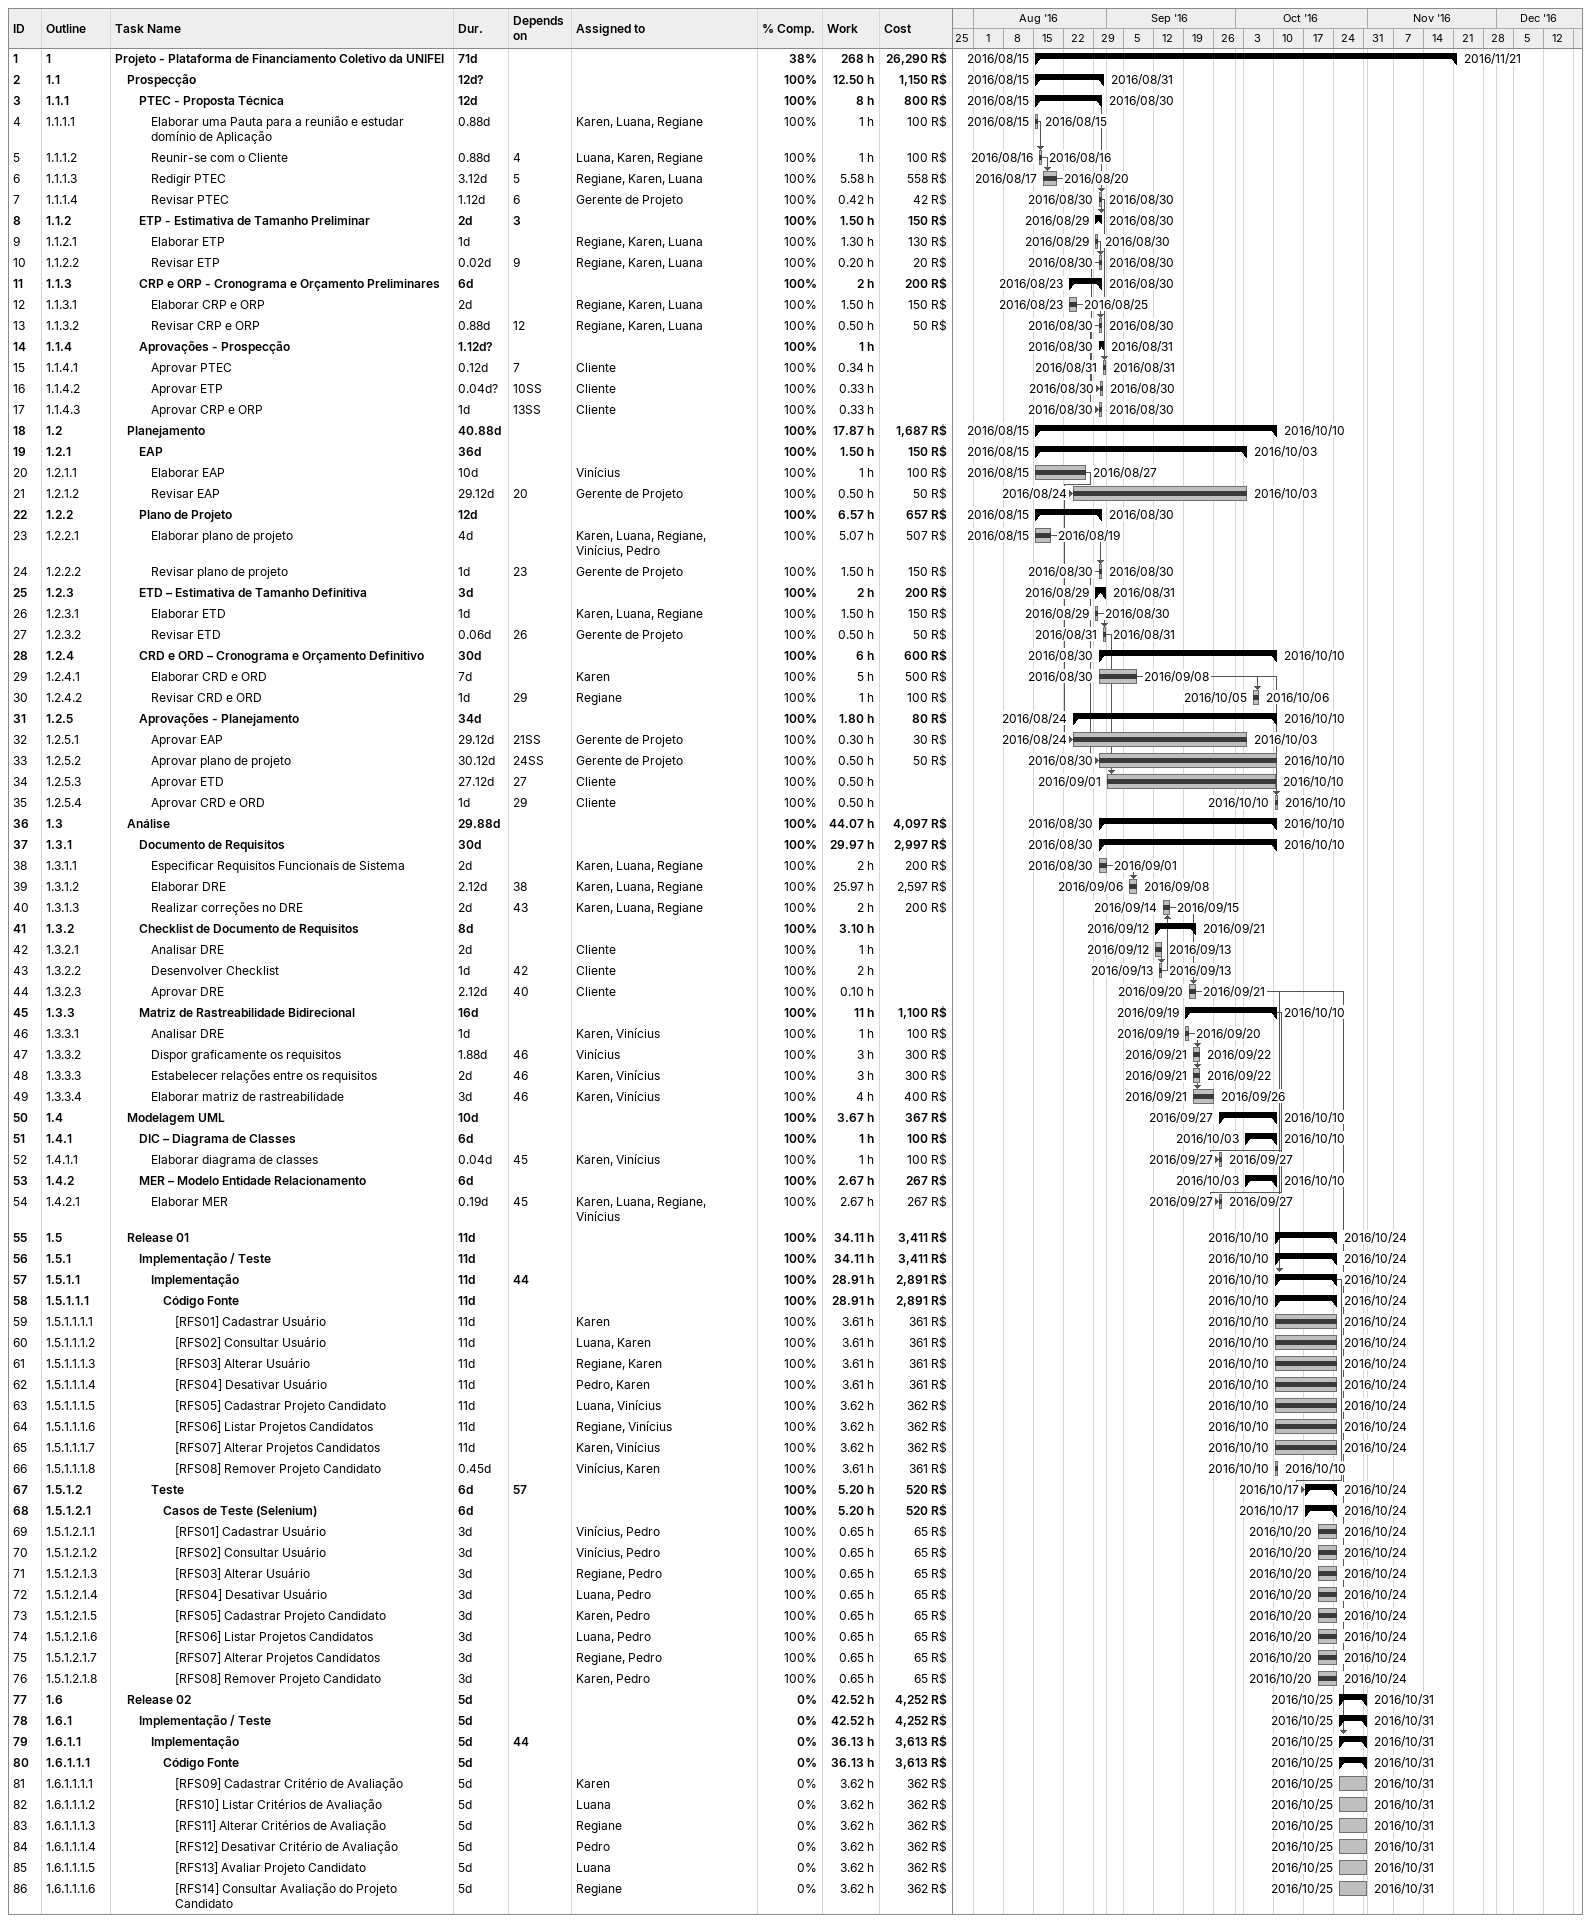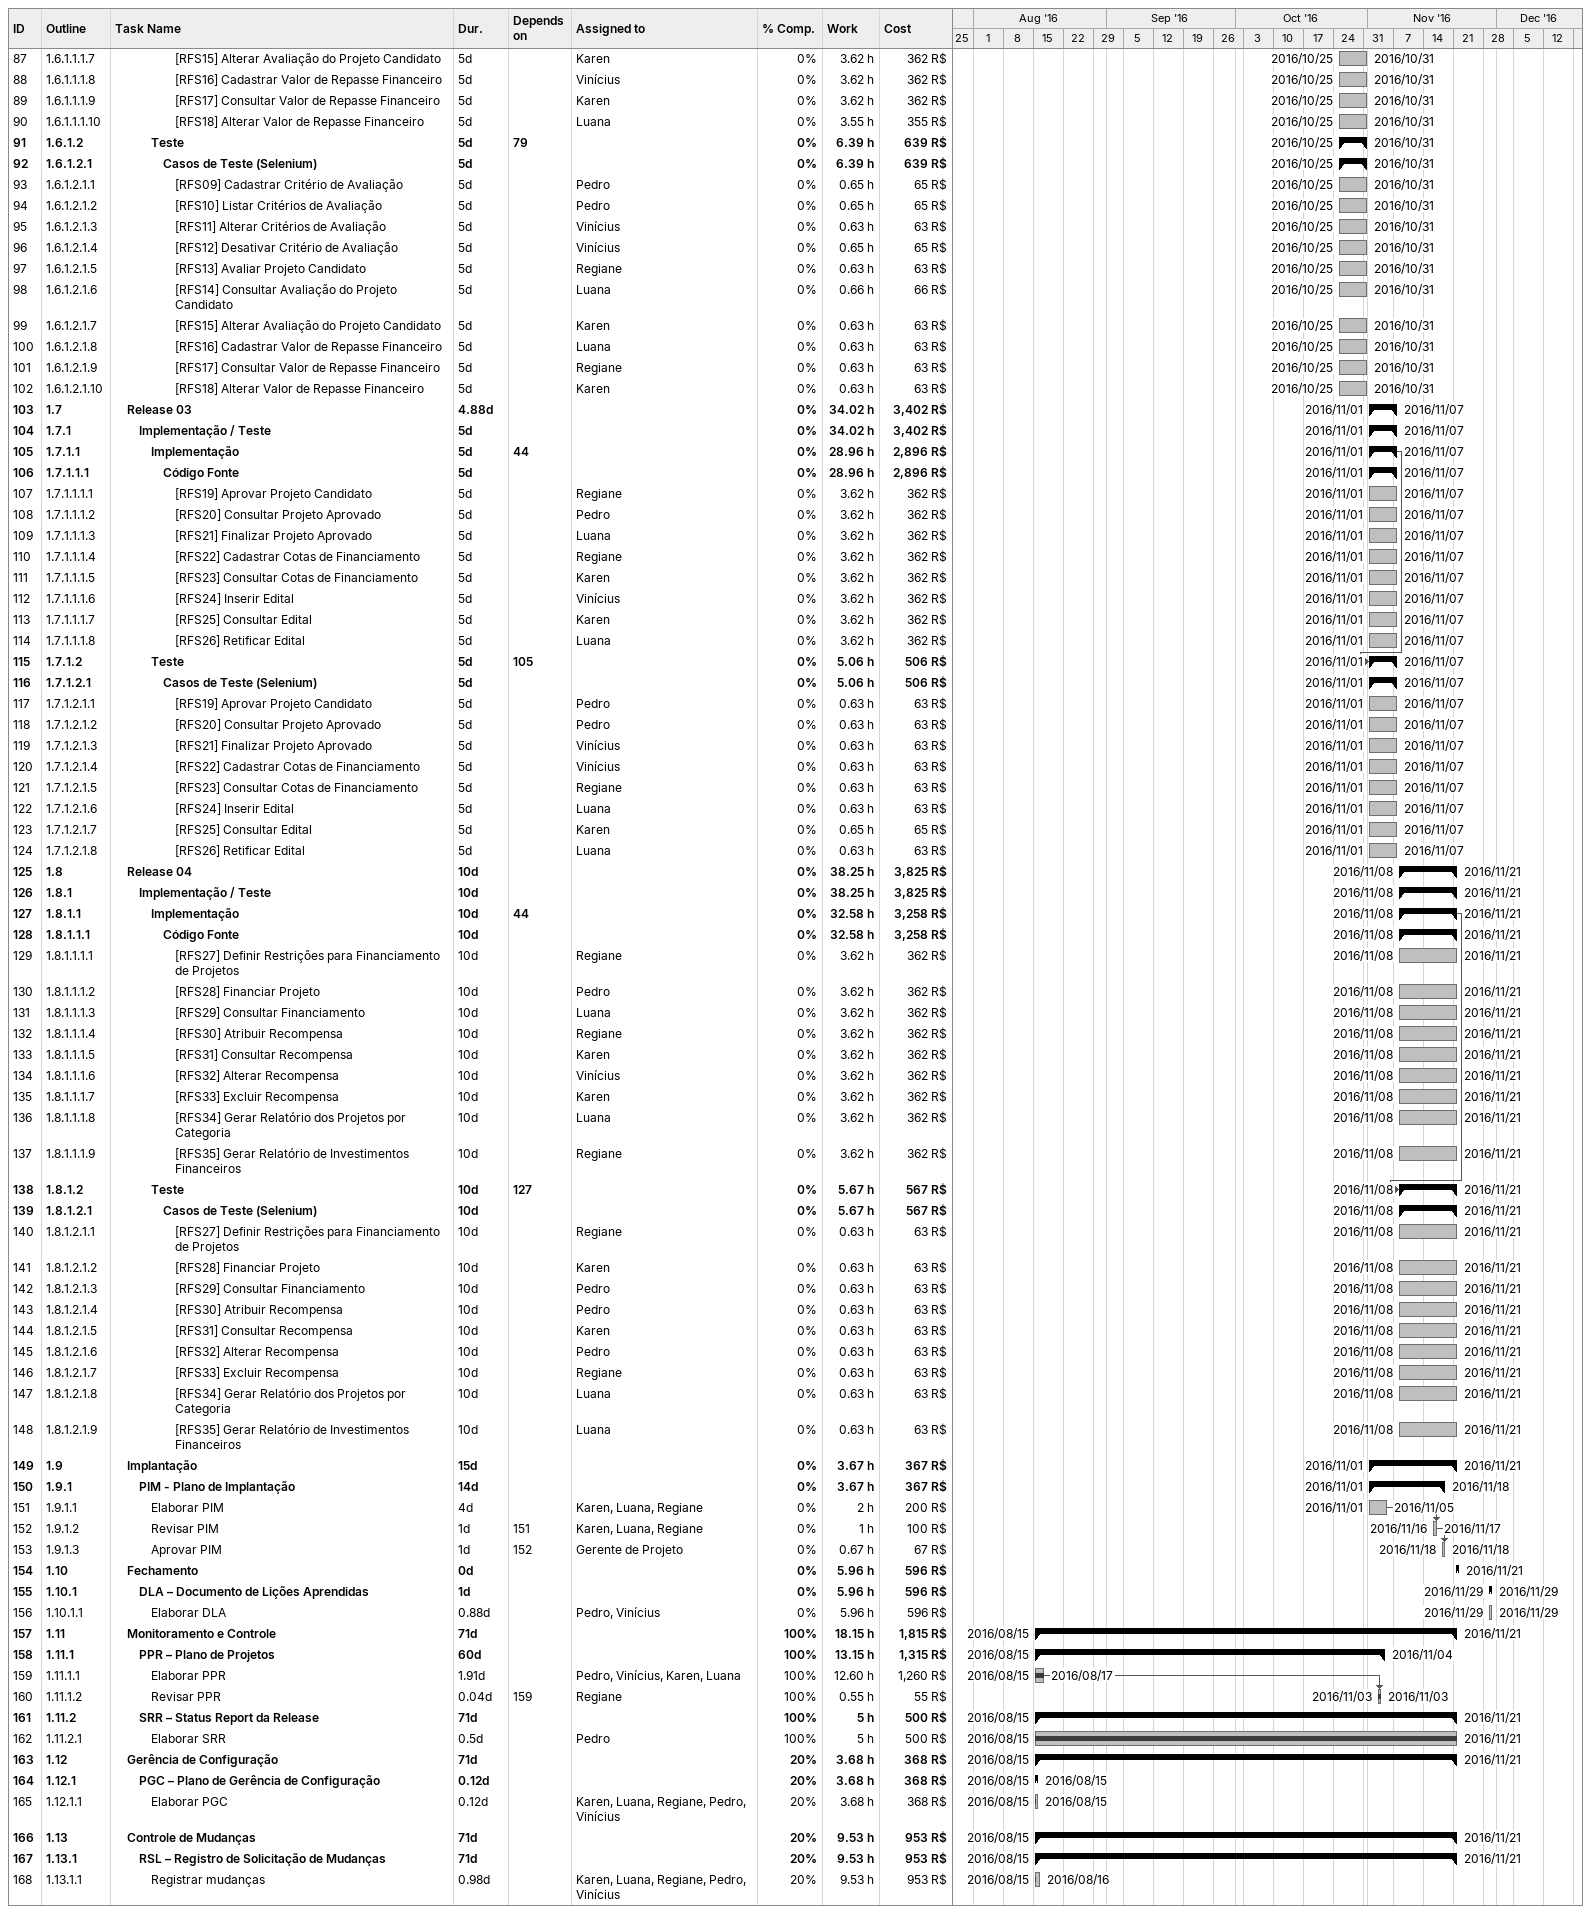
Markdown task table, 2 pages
| ID | WBS | Task | Duration | Start | Finish | Predecessors | Resources | % complete | Work (h) | Cost (R$) |
|---|---|---|---|---|---|---|---|---|---|---|
| 1 | 1 | **Projeto - Plataforma de Financiamento Coletivo da UNIFEI** | 71d | 2016-08-15 | 2016-11-21 |  |  | 38 | 268 | 26290 |
| 2 | 1.1 | **Prospecção** | 12d? | 2016-08-15 | 2016-08-31 |  |  | 100 | 12.50 | 1150 |
| 3 | 1.1.1 | **PTEC - Proposta Técnica** | 12d | 2016-08-15 | 2016-08-30 |  |  | 100 | 8 | 800 |
| 4 | 1.1.1.1 | Elaborar uma Pauta para a reunião e estudar domínio de Aplicação | 0.88d | 2016-08-15 | 2016-08-15 |  | Karen, Luana, Regiane | 100 | 1 | 100 |
| 5 | 1.1.1.2 | Reunir-se com o Cliente | 0.88d | 2016-08-16 | 2016-08-16 | 4 | Luana, Karen, Regiane | 100 | 1 | 100 |
| 6 | 1.1.1.3 | Redigir PTEC | 3.12d | 2016-08-17 | 2016-08-20 | 5 | Regiane, Karen, Luana | 100 | 5.58 | 558 |
| 7 | 1.1.1.4 | Revisar PTEC | 1.12d | 2016-08-30 | 2016-08-30 | 6 | Gerente de Projeto | 100 | 0.42 | 42 |
| 8 | 1.1.2 | **ETP - Estimativa de Tamanho Preliminar** | 2d | 2016-08-29 | 2016-08-30 | 3 |  | 100 | 1.50 | 150 |
| 9 | 1.1.2.1 | Elaborar ETP | 1d | 2016-08-29 | 2016-08-30 |  | Regiane, Karen, Luana | 100 | 1.30 | 130 |
| 10 | 1.1.2.2 | Revisar ETP | 0.02d | 2016-08-30 | 2016-08-30 | 9 | Regiane, Karen, Luana | 100 | 0.20 | 20 |
| 11 | 1.1.3 | **CRP e ORP - Cronograma e Orçamento Preliminares** | 6d | 2016-08-23 | 2016-08-30 |  |  | 100 | 2 | 200 |
| 12 | 1.1.3.1 | Elaborar CRP e ORP | 2d | 2016-08-23 | 2016-08-25 |  | Regiane, Karen, Luana | 100 | 1.50 | 150 |
| 13 | 1.1.3.2 | Revisar CRP e ORP | 0.88d | 2016-08-30 | 2016-08-30 | 12 | Regiane, Karen, Luana | 100 | 0.50 | 50 |
| 14 | 1.1.4 | **Aprovações - Prospecção** | 1.12d? | 2016-08-30 | 2016-08-31 |  |  | 100 | 1 |  |
| 15 | 1.1.4.1 | Aprovar PTEC | 0.12d | 2016-08-31 | 2016-08-31 | 7 | Cliente | 100 | 0.34 |  |
| 16 | 1.1.4.2 | Aprovar ETP | 0.04d? | 2016-08-30 | 2016-08-30 | 10SS | Cliente | 100 | 0.33 |  |
| 17 | 1.1.4.3 | Aprovar CRP e ORP | 1d | 2016-08-30 | 2016-08-30 | 13SS | Cliente | 100 | 0.33 |  |
| 18 | 1.2 | **Planejamento** | 40.88d | 2016-08-15 | 2016-10-10 |  |  | 100 | 17.87 | 1687 |
| 19 | 1.2.1 | **EAP** | 36d | 2016-08-15 | 2016-10-03 |  |  | 100 | 1.50 | 150 |
| 20 | 1.2.1.1 | Elaborar EAP | 10d | 2016-08-15 | 2016-08-27 |  | Vinícius | 100 | 1 | 100 |
| 21 | 1.2.1.2 | Revisar EAP | 29.12d | 2016-08-24 | 2016-10-03 | 20 | Gerente de Projeto | 100 | 0.50 | 50 |
| 22 | 1.2.2 | **Plano de Projeto** | 12d | 2016-08-15 | 2016-08-30 |  |  | 100 | 6.57 | 657 |
| 23 | 1.2.2.1 | Elaborar plano de projeto | 4d | 2016-08-15 | 2016-08-19 |  | Karen, Luana, Regiane, Vinícius, Pedro | 100 | 5.07 | 507 |
| 24 | 1.2.2.2 | Revisar plano de projeto | 1d | 2016-08-30 | 2016-08-30 | 23 | Gerente de Projeto | 100 | 1.50 | 150 |
| 25 | 1.2.3 | **ETD – Estimativa de Tamanho Definitiva** | 3d | 2016-08-29 | 2016-08-31 |  |  | 100 | 2 | 200 |
| 26 | 1.2.3.1 | Elaborar ETD | 1d | 2016-08-29 | 2016-08-30 |  | Karen, Luana, Regiane | 100 | 1.50 | 150 |
| 27 | 1.2.3.2 | Revisar ETD | 0.06d | 2016-08-31 | 2016-08-31 | 26 | Gerente de Projeto | 100 | 0.50 | 50 |
| 28 | 1.2.4 | **CRD e ORD – Cronograma e Orçamento Definitivo** | 30d | 2016-08-30 | 2016-10-10 |  |  | 100 | 6 | 600 |
| 29 | 1.2.4.1 | Elaborar CRD e ORD | 7d | 2016-08-30 | 2016-09-08 |  | Karen | 100 | 5 | 500 |
| 30 | 1.2.4.2 | Revisar CRD e ORD | 1d | 2016-10-05 | 2016-10-06 | 29 | Regiane | 100 | 1 | 100 |
| 31 | 1.2.5 | **Aprovações - Planejamento** | 34d | 2016-08-24 | 2016-10-10 |  |  | 100 | 1.80 | 80 |
| 32 | 1.2.5.1 | Aprovar EAP | 29.12d | 2016-08-24 | 2016-10-03 | 21SS | Gerente de Projeto | 100 | 0.30 | 30 |
| 33 | 1.2.5.2 | Aprovar plano de projeto | 30.12d | 2016-08-30 | 2016-10-10 | 24SS | Gerente de Projeto | 100 | 0.50 | 50 |
| 34 | 1.2.5.3 | Aprovar ETD | 27.12d | 2016-09-01 | 2016-10-10 | 27 | Cliente | 100 | 0.50 |  |
| 35 | 1.2.5.4 | Aprovar CRD e ORD | 1d | 2016-10-10 | 2016-10-10 | 29 | Cliente | 100 | 0.50 |  |
| 36 | 1.3 | **Análise** | 29.88d | 2016-08-30 | 2016-10-10 |  |  | 100 | 44.07 | 4097 |
| 37 | 1.3.1 | **Documento de Requisitos** | 30d | 2016-08-30 | 2016-10-10 |  |  | 100 | 29.97 | 2997 |
| 38 | 1.3.1.1 | Especificar Requisitos Funcionais de Sistema | 2d | 2016-08-30 | 2016-09-01 |  | Karen, Luana, Regiane | 100 | 2 | 200 |
| 39 | 1.3.1.2 | Elaborar DRE | 2.12d | 2016-09-06 | 2016-09-08 | 38 | Karen, Luana, Regiane | 100 | 25.97 | 2597 |
| 40 | 1.3.1.3 | Realizar correções no DRE | 2d | 2016-09-14 | 2016-09-15 | 43 | Karen, Luana, Regiane | 100 | 2 | 200 |
| 41 | 1.3.2 | **Checklist de Documento de Requisitos** | 8d | 2016-09-12 | 2016-09-21 |  |  | 100 | 3.10 |  |
| 42 | 1.3.2.1 | Analisar DRE | 2d | 2016-09-12 | 2016-09-13 |  | Cliente | 100 | 1 |  |
| 43 | 1.3.2.2 | Desenvolver Checklist | 1d | 2016-09-13 | 2016-09-13 | 42 | Cliente | 100 | 2 |  |
| 44 | 1.3.2.3 | Aprovar DRE | 2.12d | 2016-09-20 | 2016-09-21 | 40 | Cliente | 100 | 0.10 |  |
| 45 | 1.3.3 | **Matriz de Rastreabilidade Bidirecional** | 16d | 2016-09-19 | 2016-10-10 |  |  | 100 | 11 | 1100 |
| 46 | 1.3.3.1 | Analisar DRE | 1d | 2016-09-19 | 2016-09-20 |  | Karen, Vinícius | 100 | 1 | 100 |
| 47 | 1.3.3.2 | Dispor graficamente os requisitos | 1.88d | 2016-09-21 | 2016-09-22 | 46 | Vinícius | 100 | 3 | 300 |
| 48 | 1.3.3.3 | Estabelecer relações entre os requisitos | 2d | 2016-09-21 | 2016-09-22 | 46 | Karen, Vinícius | 100 | 3 | 300 |
| 49 | 1.3.3.4 | Elaborar matriz de rastreabilidade | 3d | 2016-09-21 | 2016-09-26 | 46 | Karen, Vinícius | 100 | 4 | 400 |
| 50 | 1.4 | **Modelagem UML** | 10d | 2016-09-27 | 2016-10-10 |  |  | 100 | 3.67 | 367 |
| 51 | 1.4.1 | **DIC – Diagrama de Classes** | 6d | 2016-10-03 | 2016-10-10 |  |  | 100 | 1 | 100 |
| 52 | 1.4.1.1 | Elaborar diagrama de classes | 0.04d | 2016-09-27 | 2016-09-27 | 45 | Karen, Vinícius | 100 | 1 | 100 |
| 53 | 1.4.2 | **MER – Modelo Entidade Relacionamento** | 6d | 2016-10-03 | 2016-10-10 |  |  | 100 | 2.67 | 267 |
| 54 | 1.4.2.1 | Elaborar MER | 0.19d | 2016-09-27 | 2016-09-27 | 45 | Karen, Luana, Regiane, Vinícius | 100 | 2.67 | 267 |
| 55 | 1.5 | **Release 01** | 11d | 2016-10-10 | 2016-10-24 |  |  | 100 | 34.11 | 3411 |
| 56 | 1.5.1 | **Implementação / Teste** | 11d | 2016-10-10 | 2016-10-24 |  |  | 100 | 34.11 | 3411 |
| 57 | 1.5.1.1 | **Implementação** | 11d | 2016-10-10 | 2016-10-24 | 44 |  | 100 | 28.91 | 2891 |
| 58 | 1.5.1.1.1 | **Código Fonte** | 11d | 2016-10-10 | 2016-10-24 |  |  | 100 | 28.91 | 2891 |
| 59 | 1.5.1.1.1.1 | [RFS01] Cadastrar Usuário | 11d | 2016-10-10 | 2016-10-24 |  | Karen | 100 | 3.61 | 361 |
| 60 | 1.5.1.1.1.2 | [RFS02] Consultar Usuário | 11d | 2016-10-10 | 2016-10-24 |  | Luana, Karen | 100 | 3.61 | 361 |
| 61 | 1.5.1.1.1.3 | [RFS03] Alterar Usuário | 11d | 2016-10-10 | 2016-10-24 |  | Regiane, Karen | 100 | 3.61 | 361 |
| 62 | 1.5.1.1.1.4 | [RFS04] Desativar Usuário | 11d | 2016-10-10 | 2016-10-24 |  | Pedro, Karen | 100 | 3.61 | 361 |
| 63 | 1.5.1.1.1.5 | [RFS05] Cadastrar Projeto Candidato | 11d | 2016-10-10 | 2016-10-24 |  | Luana, Vinícius | 100 | 3.62 | 362 |
| 64 | 1.5.1.1.1.6 | [RFS06] Listar Projetos Candidatos | 11d | 2016-10-10 | 2016-10-24 |  | Regiane, Vinícius | 100 | 3.62 | 362 |
| 65 | 1.5.1.1.1.7 | [RFS07] Alterar Projetos Candidatos | 11d | 2016-10-10 | 2016-10-24 |  | Karen, Vinícius | 100 | 3.62 | 362 |
| 66 | 1.5.1.1.1.8 | [RFS08] Remover Projeto Candidato | 0.45d | 2016-10-10 | 2016-10-10 |  | Vinícius, Karen | 100 | 3.61 | 361 |
| 67 | 1.5.1.2 | **Teste** | 6d | 2016-10-17 | 2016-10-24 | 57 |  | 100 | 5.20 | 520 |
| 68 | 1.5.1.2.1 | **Casos de Teste (Selenium)** | 6d | 2016-10-17 | 2016-10-24 |  |  | 100 | 5.20 | 520 |
| 69 | 1.5.1.2.1.1 | [RFS01] Cadastrar Usuário | 3d | 2016-10-20 | 2016-10-24 |  | Vinícius, Pedro | 100 | 0.65 | 65 |
| 70 | 1.5.1.2.1.2 | [RFS02] Consultar Usuário | 3d | 2016-10-20 | 2016-10-24 |  | Vinícius, Pedro | 100 | 0.65 | 65 |
| 71 | 1.5.1.2.1.3 | [RFS03] Alterar Usuário | 3d | 2016-10-20 | 2016-10-24 |  | Regiane, Pedro | 100 | 0.65 | 65 |
| 72 | 1.5.1.2.1.4 | [RFS04] Desativar Usuário | 3d | 2016-10-20 | 2016-10-24 |  | Luana, Pedro | 100 | 0.65 | 65 |
| 73 | 1.5.1.2.1.5 | [RFS05] Cadastrar Projeto Candidato | 3d | 2016-10-20 | 2016-10-24 |  | Karen, Pedro | 100 | 0.65 | 65 |
| 74 | 1.5.1.2.1.6 | [RFS06] Listar Projetos Candidatos | 3d | 2016-10-20 | 2016-10-24 |  | Luana, Pedro | 100 | 0.65 | 65 |
| 75 | 1.5.1.2.1.7 | [RFS07] Alterar Projetos Candidatos | 3d | 2016-10-20 | 2016-10-24 |  | Regiane, Pedro | 100 | 0.65 | 65 |
| 76 | 1.5.1.2.1.8 | [RFS08] Remover Projeto Candidato | 3d | 2016-10-20 | 2016-10-24 |  | Karen, Pedro | 100 | 0.65 | 65 |
| 77 | 1.6 | **Release 02** | 5d | 2016-10-25 | 2016-10-31 |  |  | 0 | 42.52 | 4252 |
| 78 | 1.6.1 | **Implementação / Teste** | 5d | 2016-10-25 | 2016-10-31 |  |  | 0 | 42.52 | 4252 |
| 79 | 1.6.1.1 | **Implementação** | 5d | 2016-10-25 | 2016-10-31 | 44 |  | 0 | 36.13 | 3613 |
| 80 | 1.6.1.1.1 | **Código Fonte** | 5d | 2016-10-25 | 2016-10-31 |  |  | 0 | 36.13 | 3613 |
| 81 | 1.6.1.1.1.1 | [RFS09] Cadastrar Critério de Avaliação | 5d | 2016-10-25 | 2016-10-31 |  | Karen | 0 | 3.62 | 362 |
| 82 | 1.6.1.1.1.2 | [RFS10] Listar Critérios de Avaliação | 5d | 2016-10-25 | 2016-10-31 |  | Luana | 0 | 3.62 | 362 |
| 83 | 1.6.1.1.1.3 | [RFS11] Alterar Critérios de Avaliação | 5d | 2016-10-25 | 2016-10-31 |  | Regiane | 0 | 3.62 | 362 |
| 84 | 1.6.1.1.1.4 | [RFS12] Desativar Critério de Avaliação | 5d | 2016-10-25 | 2016-10-31 |  | Pedro | 0 | 3.62 | 362 |
| 85 | 1.6.1.1.1.5 | [RFS13] Avaliar Projeto Candidato | 5d | 2016-10-25 | 2016-10-31 |  | Luana | 0 | 3.62 | 362 |
| 86 | 1.6.1.1.1.6 | [RFS14] Consultar Avaliação do Projeto Candidato | 5d | 2016-10-25 | 2016-10-31 |  | Regiane | 0 | 3.62 | 362 |
| 87 | 1.6.1.1.1.7 | [RFS15] Alterar Avaliação do Projeto Candidato | 5d | 2016-10-25 | 2016-10-31 |  | Karen | 0 | 3.62 | 362 |
| 88 | 1.6.1.1.1.8 | [RFS16] Cadastrar Valor de Repasse Financeiro | 5d | 2016-10-25 | 2016-10-31 |  | Vinícius | 0 | 3.62 | 362 |
| 89 | 1.6.1.1.1.9 | [RFS17] Consultar Valor de Repasse Financeiro | 5d | 2016-10-25 | 2016-10-31 |  | Karen | 0 | 3.62 | 362 |
| 90 | 1.6.1.1.1.10 | [RFS18] Alterar Valor de Repasse Financeiro | 5d | 2016-10-25 | 2016-10-31 |  | Luana | 0 | 3.55 | 355 |
| 91 | 1.6.1.2 | **Teste** | 5d | 2016-10-25 | 2016-10-31 | 79 |  | 0 | 6.39 | 639 |
| 92 | 1.6.1.2.1 | **Casos de Teste (Selenium)** | 5d | 2016-10-25 | 2016-10-31 |  |  | 0 | 6.39 | 639 |
| 93 | 1.6.1.2.1.1 | [RFS09] Cadastrar Critério de Avaliação | 5d | 2016-10-25 | 2016-10-31 |  | Pedro | 0 | 0.65 | 65 |
| 94 | 1.6.1.2.1.2 | [RFS10] Listar Critérios de Avaliação | 5d | 2016-10-25 | 2016-10-31 |  | Pedro | 0 | 0.65 | 65 |
| 95 | 1.6.1.2.1.3 | [RFS11] Alterar Critérios de Avaliação | 5d | 2016-10-25 | 2016-10-31 |  | Vinícius | 0 | 0.63 | 63 |
| 96 | 1.6.1.2.1.4 | [RFS12] Desativar Critério de Avaliação | 5d | 2016-10-25 | 2016-10-31 |  | Vinícius | 0 | 0.65 | 65 |
| 97 | 1.6.1.2.1.5 | [RFS13] Avaliar Projeto Candidato | 5d | 2016-10-25 | 2016-10-31 |  | Regiane | 0 | 0.63 | 63 |
| 98 | 1.6.1.2.1.6 | [RFS14] Consultar Avaliação do Projeto Candidato | 5d | 2016-10-25 | 2016-10-31 |  | Luana | 0 | 0.66 | 66 |
| 99 | 1.6.1.2.1.7 | [RFS15] Alterar Avaliação do Projeto Candidato | 5d | 2016-10-25 | 2016-10-31 |  | Karen | 0 | 0.63 | 63 |
| 100 | 1.6.1.2.1.8 | [RFS16] Cadastrar Valor de Repasse Financeiro | 5d | 2016-10-25 | 2016-10-31 |  | Luana | 0 | 0.63 | 63 |
| 101 | 1.6.1.2.1.9 | [RFS17] Consultar Valor de Repasse Financeiro | 5d | 2016-10-25 | 2016-10-31 |  | Regiane | 0 | 0.63 | 63 |
| 102 | 1.6.1.2.1.10 | [RFS18] Alterar Valor de Repasse Financeiro | 5d | 2016-10-25 | 2016-10-31 |  | Karen | 0 | 0.63 | 63 |
| 103 | 1.7 | **Release 03** | 4.88d | 2016-11-01 | 2016-11-07 |  |  | 0 | 34.02 | 3402 |
| 104 | 1.7.1 | **Implementação / Teste** | 5d | 2016-11-01 | 2016-11-07 |  |  | 0 | 34.02 | 3402 |
| 105 | 1.7.1.1 | **Implementação** | 5d | 2016-11-01 | 2016-11-07 | 44 |  | 0 | 28.96 | 2896 |
| 106 | 1.7.1.1.1 | **Código Fonte** | 5d | 2016-11-01 | 2016-11-07 |  |  | 0 | 28.96 | 2896 |
| 107 | 1.7.1.1.1.1 | [RFS19] Aprovar Projeto Candidato | 5d | 2016-11-01 | 2016-11-07 |  | Regiane | 0 | 3.62 | 362 |
| 108 | 1.7.1.1.1.2 | [RFS20] Consultar Projeto Aprovado | 5d | 2016-11-01 | 2016-11-07 |  | Pedro | 0 | 3.62 | 362 |
| 109 | 1.7.1.1.1.3 | [RFS21] Finalizar Projeto Aprovado | 5d | 2016-11-01 | 2016-11-07 |  | Luana | 0 | 3.62 | 362 |
| 110 | 1.7.1.1.1.4 | [RFS22] Cadastrar Cotas de Financiamento | 5d | 2016-11-01 | 2016-11-07 |  | Regiane | 0 | 3.62 | 362 |
| 111 | 1.7.1.1.1.5 | [RFS23] Consultar Cotas de Financiamento | 5d | 2016-11-01 | 2016-11-07 |  | Karen | 0 | 3.62 | 362 |
| 112 | 1.7.1.1.1.6 | [RFS24] Inserir Edital | 5d | 2016-11-01 | 2016-11-07 |  | Vinícius | 0 | 3.62 | 362 |
| 113 | 1.7.1.1.1.7 | [RFS25] Consultar Edital | 5d | 2016-11-01 | 2016-11-07 |  | Karen | 0 | 3.62 | 362 |
| 114 | 1.7.1.1.1.8 | [RFS26] Retificar Edital | 5d | 2016-11-01 | 2016-11-07 |  | Luana | 0 | 3.62 | 362 |
| 115 | 1.7.1.2 | **Teste** | 5d | 2016-11-01 | 2016-11-07 | 105 |  | 0 | 5.06 | 506 |
| 116 | 1.7.1.2.1 | **Casos de Teste (Selenium)** | 5d | 2016-11-01 | 2016-11-07 |  |  | 0 | 5.06 | 506 |
| 117 | 1.7.1.2.1.1 | [RFS19] Aprovar Projeto Candidato | 5d | 2016-11-01 | 2016-11-07 |  | Pedro | 0 | 0.63 | 63 |
| 118 | 1.7.1.2.1.2 | [RFS20] Consultar Projeto Aprovado | 5d | 2016-11-01 | 2016-11-07 |  | Pedro | 0 | 0.63 | 63 |
| 119 | 1.7.1.2.1.3 | [RFS21] Finalizar Projeto Aprovado | 5d | 2016-11-01 | 2016-11-07 |  | Vinícius | 0 | 0.63 | 63 |
| 120 | 1.7.1.2.1.4 | [RFS22] Cadastrar Cotas de Financiamento | 5d | 2016-11-01 | 2016-11-07 |  | Vinícius | 0 | 0.63 | 63 |
| 121 | 1.7.1.2.1.5 | [RFS23] Consultar Cotas de Financiamento | 5d | 2016-11-01 | 2016-11-07 |  | Regiane | 0 | 0.63 | 63 |
| 122 | 1.7.1.2.1.6 | [RFS24] Inserir Edital | 5d | 2016-11-01 | 2016-11-07 |  | Luana | 0 | 0.63 | 63 |
| 123 | 1.7.1.2.1.7 | [RFS25] Consultar Edital | 5d | 2016-11-01 | 2016-11-07 |  | Karen | 0 | 0.65 | 65 |
| 124 | 1.7.1.2.1.8 | [RFS26] Retificar Edital | 5d | 2016-11-01 | 2016-11-07 |  | Luana | 0 | 0.63 | 63 |
| 125 | 1.8 | **Release 04** | 10d | 2016-11-08 | 2016-11-21 |  |  | 0 | 38.25 | 3825 |
| 126 | 1.8.1 | **Implementação / Teste** | 10d | 2016-11-08 | 2016-11-21 |  |  | 0 | 38.25 | 3825 |
| 127 | 1.8.1.1 | **Implementação** | 10d | 2016-11-08 | 2016-11-21 | 44 |  | 0 | 32.58 | 3258 |
| 128 | 1.8.1.1.1 | **Código Fonte** | 10d | 2016-11-08 | 2016-11-21 |  |  | 0 | 32.58 | 3258 |
| 129 | 1.8.1.1.1.1 | [RFS27] Definir Restrições para Financiamento de Projetos | 10d | 2016-11-08 | 2016-11-21 |  | Regiane | 0 | 3.62 | 362 |
| 130 | 1.8.1.1.1.2 | [RFS28] Financiar Projeto | 10d | 2016-11-08 | 2016-11-21 |  | Pedro | 0 | 3.62 | 362 |
| 131 | 1.8.1.1.1.3 | [RFS29] Consultar Financiamento | 10d | 2016-11-08 | 2016-11-21 |  | Luana | 0 | 3.62 | 362 |
| 132 | 1.8.1.1.1.4 | [RFS30] Atribuir Recompensa | 10d | 2016-11-08 | 2016-11-21 |  | Regiane | 0 | 3.62 | 362 |
| 133 | 1.8.1.1.1.5 | [RFS31] Consultar Recompensa | 10d | 2016-11-08 | 2016-11-21 |  | Karen | 0 | 3.62 | 362 |
| 134 | 1.8.1.1.1.6 | [RFS32] Alterar Recompensa | 10d | 2016-11-08 | 2016-11-21 |  | Vinícius | 0 | 3.62 | 362 |
| 135 | 1.8.1.1.1.7 | [RFS33] Excluir Recompensa | 10d | 2016-11-08 | 2016-11-21 |  | Karen | 0 | 3.62 | 362 |
| 136 | 1.8.1.1.1.8 | [RFS34] Gerar Relatório dos Projetos por Categoria | 10d | 2016-11-08 | 2016-11-21 |  | Luana | 0 | 3.62 | 362 |
| 137 | 1.8.1.1.1.9 | [RFS35] Gerar Relatório de Investimentos Financeiros | 10d | 2016-11-08 | 2016-11-21 |  | Regiane | 0 | 3.62 | 362 |
| 138 | 1.8.1.2 | **Teste** | 10d | 2016-11-08 | 2016-11-21 | 127 |  | 0 | 5.67 | 567 |
| 139 | 1.8.1.2.1 | **Casos de Teste (Selenium)** | 10d | 2016-11-08 | 2016-11-21 |  |  | 0 | 5.67 | 567 |
| 140 | 1.8.1.2.1.1 | [RFS27] Definir Restrições para Financiamento de Projetos | 10d | 2016-11-08 | 2016-11-21 |  | Regiane | 0 | 0.63 | 63 |
| 141 | 1.8.1.2.1.2 | [RFS28] Financiar Projeto | 10d | 2016-11-08 | 2016-11-21 |  | Karen | 0 | 0.63 | 63 |
| 142 | 1.8.1.2.1.3 | [RFS29] Consultar Financiamento | 10d | 2016-11-08 | 2016-11-21 |  | Pedro | 0 | 0.63 | 63 |
| 143 | 1.8.1.2.1.4 | [RFS30] Atribuir Recompensa | 10d | 2016-11-08 | 2016-11-21 |  | Pedro | 0 | 0.63 | 63 |
| 144 | 1.8.1.2.1.5 | [RFS31] Consultar Recompensa | 10d | 2016-11-08 | 2016-11-21 |  | Karen | 0 | 0.63 | 63 |
| 145 | 1.8.1.2.1.6 | [RFS32] Alterar Recompensa | 10d | 2016-11-08 | 2016-11-21 |  | Pedro | 0 | 0.63 | 63 |
| 146 | 1.8.1.2.1.7 | [RFS33] Excluir Recompensa | 10d | 2016-11-08 | 2016-11-21 |  | Regiane | 0 | 0.63 | 63 |
| 147 | 1.8.1.2.1.8 | [RFS34] Gerar Relatório dos Projetos por Categoria | 10d | 2016-11-08 | 2016-11-21 |  | Luana | 0 | 0.63 | 63 |
| 148 | 1.8.1.2.1.9 | [RFS35] Gerar Relatório de Investimentos Financeiros | 10d | 2016-11-08 | 2016-11-21 |  | Luana | 0 | 0.63 | 63 |
| 149 | 1.9 | **Implantação** | 15d | 2016-11-01 | 2016-11-21 |  |  | 0 | 3.67 | 367 |
| 150 | 1.9.1 | **PIM - Plano de Implantação** | 14d | 2016-11-01 | 2016-11-18 |  |  | 0 | 3.67 | 367 |
| 151 | 1.9.1.1 | Elaborar PIM | 4d | 2016-11-01 | 2016-11-05 |  | Karen, Luana, Regiane | 0 | 2 | 200 |
| 152 | 1.9.1.2 | Revisar PIM | 1d | 2016-11-16 | 2016-11-17 | 151 | Karen, Luana, Regiane | 0 | 1 | 100 |
| 153 | 1.9.1.3 | Aprovar PIM | 1d | 2016-11-18 | 2016-11-18 | 152 | Gerente de Projeto | 0 | 0.67 | 67 |
| 154 | 1.10 | **Fechamento** | 0d | 2016-11-21 | 2016-11-21 |  |  | 0 | 5.96 | 596 |
| 155 | 1.10.1 | **DLA – Documento de Lições Aprendidas** | 1d | 2016-11-29 | 2016-11-29 |  |  | 0 | 5.96 | 596 |
| 156 | 1.10.1.1 | Elaborar DLA | 0.88d | 2016-11-29 | 2016-11-29 |  | Pedro, Vinícius | 0 | 5.96 | 596 |
| 157 | 1.11 | **Monitoramento e Controle** | 71d | 2016-08-15 | 2016-11-21 |  |  | 100 | 18.15 | 1815 |
| 158 | 1.11.1 | **PPR – Plano de Projetos** | 60d | 2016-08-15 | 2016-11-04 |  |  | 100 | 13.15 | 1315 |
| 159 | 1.11.1.1 | Elaborar PPR | 1.91d | 2016-08-15 | 2016-08-17 |  | Pedro, Vinícius, Karen, Luana | 100 | 12.60 | 1260 |
| 160 | 1.11.1.2 | Revisar PPR | 0.04d | 2016-11-03 | 2016-11-03 | 159 | Regiane | 100 | 0.55 | 55 |
| 161 | 1.11.2 | **SRR – Status Report da Release** | 71d | 2016-08-15 | 2016-11-21 |  |  | 100 | 5 | 500 |
| 162 | 1.11.2.1 | Elaborar SRR | 0.5d | 2016-08-15 | 2016-11-21 |  | Pedro | 100 | 5 | 500 |
| 163 | 1.12 | **Gerência de Configuração** | 71d | 2016-08-15 | 2016-11-21 |  |  | 20 | 3.68 | 368 |
| 164 | 1.12.1 | **PGC – Plano de Gerência de Configuração** | 0.12d | 2016-08-15 | 2016-08-15 |  |  | 20 | 3.68 | 368 |
| 165 | 1.12.1.1 | Elaborar PGC | 0.12d | 2016-08-15 | 2016-08-15 |  | Karen, Luana, Regiane, Pedro, Vinícius | 20 | 3.68 | 368 |
| 166 | 1.13 | **Controle de Mudanças** | 71d | 2016-08-15 | 2016-11-21 |  |  | 20 | 9.53 | 953 |
| 167 | 1.13.1 | **RSL – Registro de Solicitação de Mudanças** | 71d | 2016-08-15 | 2016-11-21 |  |  | 20 | 9.53 | 953 |
| 168 | 1.13.1.1 | Registrar mudanças | 0.98d | 2016-08-15 | 2016-08-16 |  | Karen, Luana, Regiane, Pedro, Vinícius | 20 | 9.53 | 953 |
